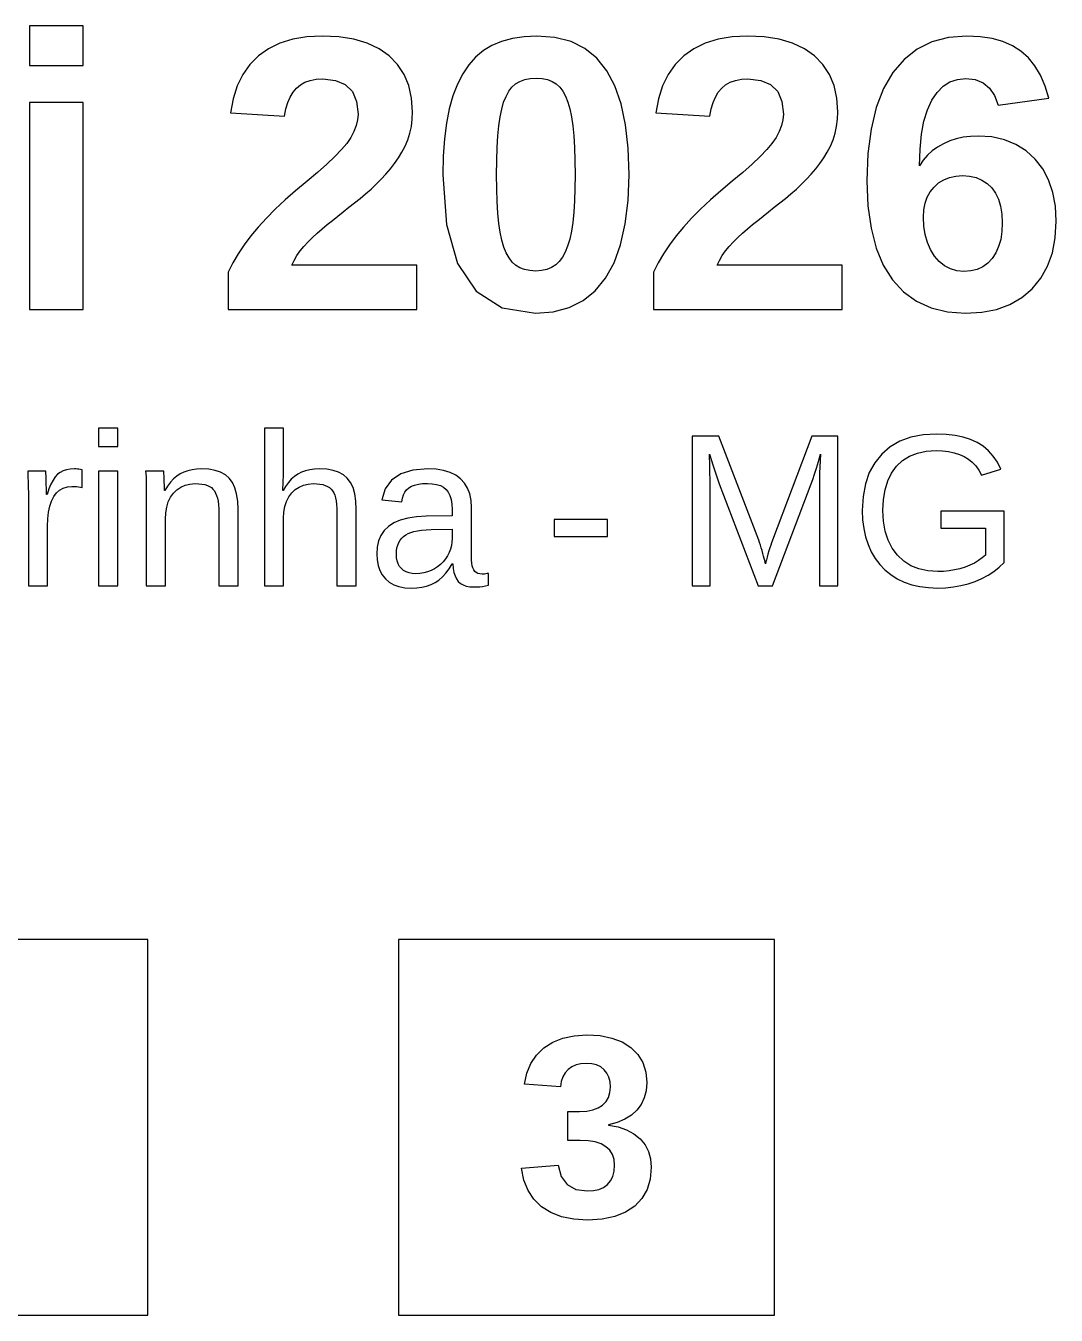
# Model space of a CAD drawing. Header units: metres. Extents: x 15.6 to 85, y 6 to 47.2.
# Drawn here: x 52.1 to 85, y 6 to 47.17 of the extents above; entities that cross this region are included whole.
import ezdxf

# ---------------------------------------------------------------- set-up
doc = ezdxf.new("R2010")
doc.units = ezdxf.units.M

msp = doc.modelspace()

# ---------------------------------------------------------------- linework, layer by layer
for p, q in [((53.9349, 47.1711), (52.2199, 47.1711)), ((52.2199, 47.1711), (52.2199, 45.9077)), ((53.9349, 45.9077), (53.9349, 47.1711)), ((60.2154, 46.6152), (59.8515, 46.4391)), ((60.6224, 46.7409), (60.2154, 46.6152)), ((61.0727, 46.8163), (60.6224, 46.7409)), ((61.5662, 46.8415), (61.0727, 46.8163)), ((62.097, 46.8161), (61.5662, 46.8415)), ((62.5759, 46.7399), (62.097, 46.8161)), ((63.0032, 46.613), (62.5759, 46.7399)), ((63.3786, 46.4352), (63.0032, 46.613)), ((66.9827, 46.5446), (66.7073, 46.3776)), ((67.2913, 46.6745), (66.9827, 46.5446)), ((67.6331, 46.7673), (67.2913, 46.6745)), ((68.0081, 46.8229), (67.6331, 46.7673)), ((68.4162, 46.8415), (68.0081, 46.8229)), ((68.9939, 46.7973), (68.4162, 46.8415)), ((69.506, 46.6647), (68.9939, 46.7973)), ((69.9528, 46.4438), (69.506, 46.6647)), ((73.7932, 46.6152), (73.4294, 46.4391)), ((74.2003, 46.7409), (73.7932, 46.6152)), ((74.6506, 46.8163), (74.2003, 46.7409)), ((75.1441, 46.8415), (74.6506, 46.8163)), ((75.6748, 46.8161), (75.1441, 46.8415)), ((76.1538, 46.7399), (75.6748, 46.8161)), ((76.581, 46.613), (76.1538, 46.7399)), ((76.9565, 46.4352), (76.581, 46.613)), ((81.03, 46.6554), (80.557, 46.4229)), ((81.5599, 46.795), (81.03, 46.6554)), ((82.1467, 46.8415), (81.5599, 46.795)), ((82.5652, 46.8222), (82.1467, 46.8415)), ((82.9469, 46.7643), (82.5652, 46.8222)), ((83.2917, 46.6679), (82.9469, 46.7643)), ((83.5997, 46.5329), (83.2917, 46.6679)), ((83.8708, 46.3593), (83.5997, 46.5329)), ((59.5309, 46.2128), (59.2558, 45.9387)), ((59.8515, 46.4391), (59.5309, 46.2128)), ((63.7023, 46.2067), (63.3786, 46.4352)), ((63.9704, 45.9323), (63.7023, 46.2067)), ((66.4615, 46.1716), (66.2415, 45.9245)), ((66.7073, 46.3776), (66.4615, 46.1716)), ((70.3341, 46.1345), (69.9528, 46.4438)), ((70.65, 45.7368), (70.3341, 46.1345)), ((73.1087, 46.2128), (72.8337, 45.9387)), ((73.4294, 46.4391), (73.1087, 46.2128)), ((77.2802, 46.2067), (76.9565, 46.4352)), ((77.5483, 45.9323), (77.2802, 46.2067)), ((80.557, 46.4229), (80.1409, 46.0973)), ((84.1087, 46.1452), (83.8708, 46.3593)), ((84.3171, 45.8887), (84.1087, 46.1452)), ((52.2199, 45.9077), (53.9349, 45.9077)), ((59.2558, 45.9387), (59.0289, 45.6191)), ((64.1789, 45.6169), (63.9704, 45.9323)), ((66.2415, 45.9245), (66.0475, 45.6364)), ((70.9048, 45.2505), (70.65, 45.7368)), ((72.8337, 45.9387), (72.6068, 45.6191)), ((77.7567, 45.6169), (77.5483, 45.9323)), ((80.1409, 46.0973), (79.7816, 45.6788)), ((84.4959, 45.5896), (84.3171, 45.8887)), ((59.0289, 45.6191), (58.8501, 45.2542)), ((60.8656, 45.2849), (61.0127, 45.3678)), ((61.0127, 45.3678), (61.1805, 45.427)), ((61.1805, 45.427), (61.3691, 45.4625)), ((61.3691, 45.4625), (61.5784, 45.4744)), ((61.5784, 45.4744), (61.9849, 45.4294)), ((61.9849, 45.4294), (62.301, 45.2947)), ((62.301, 45.2947), (62.5268, 45.0701)), ((64.3278, 45.2605), (64.1789, 45.6169)), ((65.8793, 45.3073), (65.737, 44.9373)), ((66.0475, 45.6364), (65.8793, 45.3073)), ((67.6198, 45.2089), (67.7361, 45.3132)), ((67.7361, 45.3132), (67.8727, 45.3944)), ((67.8727, 45.3944), (68.0295, 45.4524)), ((68.0295, 45.4524), (68.2066, 45.4872)), ((68.2066, 45.4872), (68.404, 45.4988)), ((68.404, 45.4988), (68.59, 45.4873)), ((68.59, 45.4873), (68.7575, 45.4529)), ((68.7575, 45.4529), (68.9064, 45.3955)), ((68.9064, 45.3955), (69.0368, 45.3152)), ((69.0368, 45.3152), (69.1486, 45.2119)), ((72.6068, 45.6191), (72.428, 45.2542)), ((74.4435, 45.2849), (74.5906, 45.3678)), ((74.5906, 45.3678), (74.7584, 45.427)), ((74.7584, 45.427), (74.947, 45.4625)), ((74.947, 45.4625), (75.1563, 45.4744)), ((75.1563, 45.4744), (75.5628, 45.4294)), ((75.5628, 45.4294), (75.8789, 45.2947)), ((75.8789, 45.2947), (76.1047, 45.0701)), ((77.9057, 45.2605), (77.7567, 45.6169)), ((79.7816, 45.6788), (79.484, 45.1682)), ((81.389, 45.2383), (81.6057, 45.3763)), ((81.6057, 45.3763), (81.846, 45.459)), ((81.846, 45.459), (82.11, 45.4866)), ((82.11, 45.4866), (82.4093, 45.4527)), ((82.4093, 45.4527), (82.6627, 45.3509)), ((82.6627, 45.3509), (82.8702, 45.1812)), ((84.6451, 45.2481), (84.4959, 45.5896)), ((58.8501, 45.2542), (58.7194, 44.8438)), ((60.465, 44.7166), (60.5401, 44.8942)), ((60.5401, 44.8942), (60.6315, 45.0481)), ((60.6315, 45.0481), (60.7393, 45.1784)), ((60.7393, 45.1784), (60.8656, 45.2849)), ((62.5268, 45.0701), (62.6623, 44.7556)), ((64.4171, 44.8631), (64.3278, 45.2605)), ((65.737, 44.9373), (65.6205, 44.524)), ((67.3561, 44.7292), (67.4318, 44.9184)), ((67.4318, 44.9184), (67.5197, 45.0783)), ((67.5197, 45.0783), (67.6198, 45.2089)), ((69.1486, 45.2119), (69.2455, 45.0823)), ((69.2455, 45.0823), (69.3312, 44.9229)), ((69.3312, 44.9229), (69.4056, 44.7337)), ((71.103, 44.6754), (70.9048, 45.2505)), ((72.428, 45.2542), (72.2972, 44.8438)), ((74.0429, 44.7166), (74.118, 44.8942)), ((74.118, 44.8942), (74.2094, 45.0481)), ((74.2094, 45.0481), (74.3172, 45.1784)), ((74.3172, 45.1784), (74.4435, 45.2849)), ((76.1047, 45.0701), (76.2402, 44.7556)), ((77.995, 44.8631), (77.9057, 45.2605)), ((79.484, 45.1682), (79.2524, 44.5665)), ((81.0267, 44.7969), (81.196, 45.0452)), ((81.196, 45.0452), (81.389, 45.2383)), ((82.8702, 45.1812), (83.0318, 44.9437)), ((83.0318, 44.9437), (83.1476, 44.6383)), ((84.7649, 44.8641), (84.6451, 45.2481)), ((53.9349, 44.7176), (52.2199, 44.7176)), ((52.2199, 44.7176), (52.2199, 38.114)), ((53.9349, 38.114), (53.9349, 44.7176)), ((58.7194, 44.8438), (58.6367, 44.388)), ((60.3639, 44.2903), (60.4063, 44.5153)), ((60.4063, 44.5153), (60.465, 44.7166)), ((62.6623, 44.7556), (62.7075, 44.3513)), ((64.4469, 44.4246), (64.4171, 44.8631)), ((65.6205, 44.524), (65.5299, 44.0652)), ((67.2413, 44.2629), (67.2926, 44.5107)), ((67.2926, 44.5107), (67.3561, 44.7292)), ((69.4056, 44.7337), (69.4688, 44.5147)), ((69.4688, 44.5147), (69.5208, 44.2659)), ((71.2446, 44.0113), (71.103, 44.6754)), ((72.2972, 44.8438), (72.2146, 44.388)), ((73.9418, 44.2903), (73.9841, 44.5153)), ((73.9841, 44.5153), (74.0429, 44.7166)), ((76.2402, 44.7556), (76.2854, 44.3513)), ((78.0248, 44.4246), (77.995, 44.8631)), ((79.2524, 44.5665), (79.087, 43.8739)), ((80.7748, 44.131), (80.885, 44.4925)), ((80.885, 44.4925), (81.0267, 44.7969)), ((83.1476, 44.6383), (84.7649, 44.8641)), ((58.6367, 44.388), (60.3639, 44.2903)), ((62.693, 44.1675), (62.6494, 43.9822)), ((62.7075, 44.3513), (62.693, 44.1675)), ((64.4088, 43.9598), (64.4374, 44.1876)), ((64.4374, 44.1876), (64.4469, 44.4246)), ((65.5299, 44.0652), (65.4652, 43.5611)), ((67.2007, 43.9791), (67.2413, 44.2629)), ((69.5208, 44.2659), (69.5626, 43.981)), ((72.2146, 44.388), (73.9418, 44.2903)), ((76.2708, 44.1675), (76.2273, 43.9822)), ((76.2854, 44.3513), (76.2708, 44.1675)), ((77.9867, 43.9598), (78.0153, 44.1876)), ((78.0153, 44.1876), (78.0248, 44.4246)), ((80.696, 43.7123), (80.7748, 44.131)), ((62.5768, 43.7955), (62.4751, 43.6073)), ((62.6494, 43.9822), (62.5768, 43.7955)), ((64.2946, 43.5321), (64.3612, 43.7413)), ((64.3612, 43.7413), (64.4088, 43.9598)), ((67.1465, 43.2833), (67.1691, 43.6526)), ((67.1691, 43.6526), (67.2007, 43.9791)), ((69.5626, 43.981), (69.5951, 43.6537)), ((69.5951, 43.6537), (69.6183, 43.2838)), ((71.3296, 43.2585), (71.2446, 44.0113)), ((76.1546, 43.7955), (76.0529, 43.6073)), ((76.2273, 43.9822), (76.1546, 43.7955)), ((77.8724, 43.5321), (77.9391, 43.7413)), ((77.9391, 43.7413), (77.9867, 43.9598)), ((79.087, 43.8739), (78.9878, 43.0901)), ((80.6488, 43.2365), (80.696, 43.7123)), ((82.5006, 43.6495), (82.2592, 43.6398)), ((82.9428, 43.6202), (82.5006, 43.6495)), ((62.3443, 43.4176), (62.1775, 43.2169)), ((62.4751, 43.6073), (62.3443, 43.4176)), ((64.1083, 43.1399), (64.2089, 43.3322)), ((64.2089, 43.3322), (64.2946, 43.5321)), ((65.4652, 43.5611), (65.4264, 43.0116)), ((67.1329, 42.8714), (67.1465, 43.2833)), ((69.6183, 43.2838), (69.6322, 42.8715)), ((71.3579, 42.4167), (71.3296, 43.2585)), ((75.9222, 43.4176), (75.7554, 43.2169)), ((76.0529, 43.6073), (75.9222, 43.4176)), ((77.6862, 43.1399), (77.7867, 43.3322)), ((77.7867, 43.3322), (77.8724, 43.5321)), ((80.6331, 42.7035), (80.6488, 43.2365)), ((81.2092, 43.2992), (81.0396, 43.1759)), ((81.396, 43.4054), (81.2092, 43.2992)), ((81.5964, 43.4933), (81.396, 43.4054)), ((81.8071, 43.5616), (81.5964, 43.4933)), ((82.028, 43.6105), (81.8071, 43.5616)), ((82.2592, 43.6398), (82.028, 43.6105)), ((83.3463, 43.5323), (82.9428, 43.6202)), ((83.7113, 43.3859), (83.3463, 43.5323)), ((84.0377, 43.1808), (83.7113, 43.3859)), ((61.9675, 42.9958), (61.7142, 42.7541)), ((62.1775, 43.2169), (61.9675, 42.9958)), ((63.875, 42.7737), (63.997, 42.9538)), ((63.997, 42.9538), (64.1083, 43.1399)), ((65.4264, 43.0116), (65.4135, 42.4167)), ((67.1284, 42.4167), (67.1329, 42.8714)), ((69.6322, 42.8715), (69.6368, 42.4167)), ((75.5453, 42.9958), (75.292, 42.7541)), ((75.7554, 43.2169), (75.5453, 42.9958)), ((77.4528, 42.7737), (77.5749, 42.9538)), ((77.5749, 42.9538), (77.6862, 43.1399)), ((78.9878, 43.0901), (78.9547, 42.2153)), ((80.7515, 42.8781), (80.6331, 42.7035)), ((80.887, 43.0356), (80.7515, 42.8781)), ((81.0396, 43.1759), (80.887, 43.0356)), ((84.3255, 42.9171), (84.0377, 43.1808)), ((84.5672, 42.6032), (84.3255, 42.9171)), ((61.4177, 42.4919), (61.078, 42.2092)), ((61.7142, 42.7541), (61.4177, 42.4919)), ((63.4464, 42.2692), (63.5986, 42.4319)), ((63.5986, 42.4319), (63.7421, 42.5998)), ((63.7421, 42.5998), (63.875, 42.7737)), ((65.4135, 42.4167), (65.5316, 40.8238)), ((67.1332, 41.9662), (67.1284, 42.4167)), ((69.6368, 42.4167), (69.6321, 41.9792)), ((71.328, 41.5874), (71.3579, 42.4167)), ((74.9955, 42.4919), (74.6558, 42.2092)), ((75.292, 42.7541), (74.9955, 42.4919)), ((77.0242, 42.2692), (77.1765, 42.4319)), ((77.1765, 42.4319), (77.32, 42.5998)), ((77.32, 42.5998), (77.4528, 42.7737)), ((84.7551, 42.2473), (84.5672, 42.6032)), ((61.078, 42.2092), (60.7148, 41.9065)), ((63.1221, 41.9563), (63.2875, 42.1107)), ((63.2875, 42.1107), (63.4464, 42.2692)), ((74.6558, 42.2092), (74.2927, 41.9065)), ((76.7, 41.9563), (76.8654, 42.1107)), ((76.8654, 42.1107), (77.0242, 42.2692)), ((78.9547, 42.2153), (78.9873, 41.4191)), ((80.9739, 41.8684), (81.0969, 42.0231)), ((81.0969, 42.0231), (81.2427, 42.1538)), ((81.2427, 42.1538), (81.4065, 42.2555)), ((81.4065, 42.2555), (81.5883, 42.3281)), ((81.5883, 42.3281), (81.7883, 42.3717)), ((81.7883, 42.3717), (82.0063, 42.3862)), ((82.0063, 42.3862), (82.2329, 42.3707)), ((82.2329, 42.3707), (82.4393, 42.3242)), ((82.4393, 42.3242), (82.6255, 42.2467)), ((82.6255, 42.2467), (82.7914, 42.1382)), ((82.7914, 42.1382), (82.937, 41.9987)), ((82.937, 41.9987), (83.0589, 41.8298)), ((84.8894, 41.8494), (84.7551, 42.2473)), ((60.3773, 41.6086), (60.0655, 41.3157)), ((60.7148, 41.9065), (60.3773, 41.6086)), ((62.5908, 41.5166), (62.7716, 41.6599)), ((62.7716, 41.6599), (62.9501, 41.806)), ((62.9501, 41.806), (63.1221, 41.9563)), ((67.1475, 41.5569), (67.1332, 41.9662)), ((69.6321, 41.9792), (69.6178, 41.5798)), ((71.2383, 40.8426), (71.328, 41.5874)), ((73.9552, 41.6086), (73.6433, 41.3157)), ((74.2927, 41.9065), (73.9552, 41.6086)), ((76.1687, 41.5166), (76.3494, 41.6599)), ((76.3494, 41.6599), (76.528, 41.806)), ((76.528, 41.806), (76.7, 41.9563)), ((80.8099, 41.5027), (80.8782, 41.6949)), ((80.8782, 41.6949), (80.9739, 41.8684)), ((83.0589, 41.8298), (83.1538, 41.6335)), ((83.1538, 41.6335), (83.2215, 41.4095)), ((84.9699, 41.4095), (84.8894, 41.8494)), ((60.0655, 41.3157), (59.7792, 41.0276)), ((62.0616, 41.0954), (62.2358, 41.2344)), ((62.2358, 41.2344), (62.4122, 41.3748)), ((62.4122, 41.3748), (62.5908, 41.5166)), ((67.1713, 41.1889), (67.1475, 41.5569)), ((67.2046, 40.8621), (67.1713, 41.1889)), ((69.594, 41.2185), (69.5606, 40.8953)), ((69.6178, 41.5798), (69.594, 41.2185)), ((73.6433, 41.3157), (73.3571, 41.0276)), ((75.6395, 41.0954), (75.8137, 41.2344)), ((75.8137, 41.2344), (75.9901, 41.3748)), ((75.9901, 41.3748), (76.1687, 41.5166)), ((78.9873, 41.4191), (79.0851, 40.7051)), ((80.7552, 41.0618), (80.7688, 41.2916)), ((80.7688, 41.2916), (80.8099, 41.5027)), ((83.2215, 41.4095), (83.2622, 41.1579)), ((84.9968, 40.9276), (84.9699, 41.4095)), ((59.7792, 41.0276), (59.5186, 40.7444)), ((61.5601, 40.6836), (61.7218, 40.8211)), ((61.7218, 40.8211), (61.8897, 40.958)), ((61.8897, 40.958), (62.0616, 41.0954)), ((65.5316, 40.8238), (65.8861, 39.5849)), ((67.2474, 40.5766), (67.2046, 40.8621)), ((69.5606, 40.8953), (69.5178, 40.6101)), ((71.0887, 40.1822), (71.2383, 40.8426)), ((73.3571, 41.0276), (73.0965, 40.7444)), ((75.138, 40.6836), (75.2997, 40.8211)), ((75.2997, 40.8211), (75.4675, 40.958)), ((75.4675, 40.958), (75.6395, 41.0954)), ((80.7695, 40.7719), (80.7552, 41.0618)), ((80.8123, 40.5028), (80.7695, 40.7719)), ((83.2622, 41.1579), (83.2757, 40.8787)), ((83.2757, 40.8787), (83.2628, 40.6008)), ((84.966, 40.402), (84.9968, 40.9276)), ((59.2822, 40.4622), (59.0685, 40.1771)), ((59.5186, 40.7444), (59.2822, 40.4622)), ((61.1115, 40.2684), (61.255, 40.4073)), ((61.255, 40.4073), (61.4045, 40.5457)), ((61.4045, 40.5457), (61.5601, 40.6836)), ((67.3007, 40.3267), (67.2474, 40.5766)), ((69.4643, 40.3586), (69.3991, 40.1361)), ((69.5178, 40.6101), (69.4643, 40.3586)), ((72.86, 40.4622), (72.6463, 40.1771)), ((73.0965, 40.7444), (72.86, 40.4622)), ((74.6894, 40.2684), (74.8328, 40.4073)), ((74.8328, 40.4073), (74.9824, 40.5457)), ((74.9824, 40.5457), (75.138, 40.6836)), ((79.0851, 40.7051), (79.248, 40.0734)), ((80.8837, 40.2544), (80.8123, 40.5028)), ((83.224, 40.348), (83.1593, 40.1203)), ((83.2628, 40.6008), (83.224, 40.348)), ((84.8737, 39.9237), (84.966, 40.402)), ((59.0685, 40.1771), (58.8774, 39.889)), ((60.7552, 39.8334), (60.8596, 39.9823)), ((60.8596, 39.9823), (60.9784, 40.1273)), ((60.9784, 40.1273), (61.1115, 40.2684)), ((67.3651, 40.1069), (67.3007, 40.3267)), ((67.4408, 39.9171), (67.3651, 40.1069)), ((69.3222, 39.9426), (69.2336, 39.7782)), ((69.3991, 40.1361), (69.3222, 39.9426)), ((70.8794, 39.6063), (71.0887, 40.1822)), ((72.6463, 40.1771), (72.4553, 39.889)), ((74.3331, 39.8334), (74.4375, 39.9823)), ((74.4375, 39.9823), (74.5562, 40.1273)), ((74.5562, 40.1273), (74.6894, 40.2684)), ((79.248, 40.0734), (79.4762, 39.524)), ((80.9837, 40.0267), (80.8837, 40.2544)), ((81.1122, 39.8199), (80.9837, 40.0267)), ((83.1593, 40.1203), (83.0687, 39.9178)), ((58.7091, 39.598), (58.5635, 39.3041)), ((58.8774, 39.889), (58.7091, 39.598)), ((60.5897, 39.5238), (60.6653, 39.6806)), ((60.6653, 39.6806), (60.7552, 39.8334)), ((65.8861, 39.5849), (66.4769, 38.6999)), ((67.5277, 39.7573), (67.4408, 39.9171)), ((67.6259, 39.6275), (67.5277, 39.7573)), ((67.739, 39.5243), (67.6259, 39.6275)), ((67.871, 39.444), (67.739, 39.5243)), ((69.0182, 39.5341), (68.8853, 39.4495)), ((69.1333, 39.6428), (69.0182, 39.5341)), ((69.2336, 39.7782), (69.1333, 39.6428)), ((70.6103, 39.1149), (70.8794, 39.6063)), ((72.287, 39.598), (72.1414, 39.3041)), ((72.4553, 39.889), (72.287, 39.598)), ((74.1676, 39.5238), (74.2431, 39.6806)), ((74.2431, 39.6806), (74.3331, 39.8334)), ((81.2639, 39.643), (81.1122, 39.8199)), ((81.4335, 39.5054), (81.2639, 39.643)), ((82.8126, 39.5922), (82.6525, 39.4768)), ((82.9523, 39.7405), (82.8126, 39.5922)), ((83.0687, 39.9178), (82.9523, 39.7405)), ((84.72, 39.4928), (84.8737, 39.9237)), ((58.5635, 39.3041), (58.5635, 38.114)), ((64.5812, 39.5238), (60.5897, 39.5238)), ((64.5812, 38.114), (64.5812, 39.5238)), ((68.0217, 39.3866), (67.871, 39.444)), ((68.1913, 39.3522), (68.0217, 39.3866)), ((68.3796, 39.3407), (68.1913, 39.3522)), ((68.566, 39.3528), (68.3796, 39.3407)), ((68.7346, 39.389), (68.566, 39.3528)), ((68.8853, 39.4495), (68.7346, 39.389)), ((70.2813, 38.7106), (70.6103, 39.1149)), ((72.1414, 39.3041), (72.1414, 38.114)), ((78.1591, 39.5238), (74.1676, 39.5238)), ((78.1591, 38.114), (78.1591, 39.5238)), ((79.4762, 39.524), (79.7695, 39.0569)), ((81.6208, 39.4072), (81.4335, 39.5054)), ((81.826, 39.3482), (81.6208, 39.4072)), ((82.049, 39.3285), (81.826, 39.3482)), ((82.2707, 39.345), (82.049, 39.3285)), ((82.4718, 39.3945), (82.2707, 39.345)), ((82.6525, 39.4768), (82.4718, 39.3945)), ((84.5047, 39.1093), (84.72, 39.4928)), ((69.8925, 38.3962), (70.2813, 38.7106)), ((79.7695, 39.0569), (80.1236, 38.6735)), ((83.8968, 38.4919), (84.2278, 38.7731)), ((84.2278, 38.7731), (84.5047, 39.1093)), ((66.4769, 38.6999), (67.304, 38.1689)), ((69.444, 38.1716), (69.8925, 38.3962)), ((80.1236, 38.6735), (80.5341, 38.3753)), ((80.5341, 38.3753), (81.001, 38.1624)), ((83.5189, 38.2732), (83.8968, 38.4919)), ((52.2199, 38.114), (53.9349, 38.114)), ((58.5635, 38.114), (64.5812, 38.114)), ((67.304, 38.1689), (68.3674, 37.992)), ((68.3674, 37.992), (68.9356, 38.0369)), ((68.9356, 38.0369), (69.444, 38.1716)), ((72.1414, 38.114), (78.1591, 38.114)), ((81.001, 38.1624), (81.5243, 38.0346)), ((81.5243, 38.0346), (82.1039, 37.992)), ((82.1039, 37.992), (82.6225, 38.0232)), ((82.6225, 38.0232), (83.0941, 38.1169)), ((83.0941, 38.1169), (83.5189, 38.2732)), ((55.0336, 34.3182), (54.4232, 34.3182)), ((54.4232, 34.3182), (54.4232, 33.735)), ((55.0336, 33.735), (55.0336, 34.3182)), ((60.3289, 34.3182), (59.7185, 34.3182)), ((59.7185, 34.3182), (59.7185, 29.2865)), ((60.3289, 33.0094), (60.3289, 34.3182)), ((74.2277, 34.0639), (73.3767, 34.0639)), ((73.3767, 34.0639), (73.3767, 29.2865)), ((75.4992, 30.7512), (74.2277, 34.0639)), ((77.1911, 34.0639), (75.9434, 30.7512)), ((78.0218, 34.0639), (77.1911, 34.0639)), ((78.0218, 29.2865), (78.0218, 34.0639)), ((80.0093, 33.9056), (79.6991, 33.7271)), ((80.3599, 34.0331), (80.0093, 33.9056)), ((80.7509, 34.1096), (80.3599, 34.0331)), ((81.1823, 34.1351), (80.7509, 34.1096)), ((81.4877, 34.1244), (81.1823, 34.1351)), ((81.7693, 34.0922), (81.4877, 34.1244)), ((82.027, 34.0387), (81.7693, 34.0922)), ((82.2608, 33.9637), (82.027, 34.0387)), ((82.4707, 33.8672), (82.2608, 33.9637)), ((82.6597, 33.7472), (82.4707, 33.8672)), ((54.4232, 33.735), (55.0336, 33.735)), ((73.9395, 33.1145), (73.9293, 33.4909)), ((73.9293, 33.4909), (74.0412, 33.1179)), ((77.404, 33.2587), (77.4691, 33.4909)), ((77.4691, 33.4909), (77.4581, 33.294)), ((79.4293, 33.4976), (79.2048, 33.2216)), ((79.6991, 33.7271), (79.4293, 33.4976)), ((80.0912, 33.286), (80.3129, 33.4261)), ((80.3129, 33.4261), (80.5659, 33.5261)), ((80.5659, 33.5261), (80.85, 33.5861)), ((80.85, 33.5861), (81.1653, 33.6061)), ((81.1653, 33.6061), (81.3713, 33.5987)), ((81.3713, 33.5987), (81.5633, 33.5763)), ((81.5633, 33.5763), (81.7413, 33.539)), ((81.7413, 33.539), (81.9053, 33.4868)), ((81.9053, 33.4868), (82.0554, 33.4196)), ((82.0554, 33.4196), (82.1923, 33.3362)), ((82.8304, 33.6014), (82.6597, 33.7472)), ((82.983, 33.4298), (82.8304, 33.6014)), ((83.1174, 33.2325), (82.983, 33.4298)), ((52.7379, 32.9551), (52.1615, 32.9551)), ((52.1615, 32.9551), (52.1688, 32.7712)), ((52.7477, 32.7255), (52.7379, 32.9551)), ((53.2911, 32.9607), (53.1964, 32.9123)), ((53.3983, 32.9953), (53.2911, 32.9607)), ((53.5179, 33.016), (53.3983, 32.9953)), ((53.65, 33.0229), (53.5179, 33.016)), ((53.6989, 33.0216), (53.65, 33.0229)), ((53.7482, 33.0175), (53.6989, 33.0216)), ((53.7977, 33.0107), (53.7482, 33.0175)), ((53.8475, 33.0013), (53.7977, 33.0107)), ((53.8975, 32.989), (53.8475, 33.0013)), ((53.8975, 32.4296), (53.8975, 32.989)), ((55.0336, 32.9551), (54.4232, 32.9551)), ((54.4232, 32.9551), (54.4232, 29.2865)), ((55.0336, 29.2865), (55.0336, 32.9551)), ((56.503, 32.9551), (55.9266, 32.9551)), ((55.9266, 32.9551), (55.9339, 32.8783)), ((56.5043, 32.9461), (56.503, 32.9551)), ((56.5057, 32.9324), (56.5043, 32.9461)), ((57.2693, 32.9662), (57.1427, 32.922)), ((57.4066, 32.9977), (57.2693, 32.9662)), ((57.5547, 33.0166), (57.4066, 32.9977)), ((57.7134, 33.0229), (57.5547, 33.0166)), ((57.9419, 33.0109), (57.7134, 33.0229)), ((58.1444, 32.9749), (57.9419, 33.0109)), ((58.3211, 32.9149), (58.1444, 32.9749)), ((60.3284, 32.9261), (60.3289, 33.0094)), ((61.0295, 32.9625), (60.9013, 32.9155)), ((61.1696, 32.9961), (61.0295, 32.9625)), ((61.3214, 33.0162), (61.1696, 32.9961)), ((61.485, 33.0229), (61.3214, 33.0162)), ((61.7112, 33.0111), (61.485, 33.0229)), ((61.9123, 32.9755), (61.7112, 33.0111)), ((62.0882, 32.9161), (61.9123, 32.9755)), ((64.4581, 32.9833), (64.071, 32.8645)), ((64.9379, 33.0229), (64.4581, 32.9833)), ((65.2009, 33.0103), (64.9379, 33.0229)), ((65.4365, 32.9722), (65.2009, 33.0103)), ((65.6447, 32.9088), (65.4365, 32.9722)), ((73.9531, 32.4737), (73.9395, 33.1145)), ((74.0412, 33.1179), (74.2311, 32.5415)), ((77.282, 32.8578), (77.3416, 33.0477)), ((77.3416, 33.0477), (77.404, 33.2587)), ((77.4496, 33.0938), (77.4435, 32.8903)), ((77.4581, 33.294), (77.4496, 33.0938)), ((79.2048, 33.2216), (79.0301, 32.9036)), ((79.7432, 32.8896), (79.9006, 33.106)), ((79.9006, 33.106), (80.0912, 33.286)), ((82.1923, 33.3362), (82.3169, 33.2352)), ((82.3169, 33.2352), (82.4291, 33.1165)), ((82.4291, 33.1165), (82.529, 32.9802)), ((82.529, 32.9802), (82.6165, 32.8263)), ((82.6165, 32.8263), (83.2336, 33.0094)), ((83.2336, 33.0094), (83.1174, 33.2325)), ((52.1688, 32.7712), (52.1745, 32.5938)), ((52.1745, 32.5938), (52.1786, 32.4229)), ((52.7553, 32.5358), (52.7477, 32.7255)), ((52.7607, 32.3859), (52.7553, 32.5358)), ((52.9023, 32.5351), (52.8387, 32.3824)), ((52.9694, 32.664), (52.9023, 32.5351)), ((53.0401, 32.769), (52.9694, 32.664)), ((53.1142, 32.85), (53.0401, 32.769)), ((53.1964, 32.9123), (53.1142, 32.85)), ((55.9339, 32.8783), (55.9396, 32.7615)), ((55.9396, 32.7615), (55.9436, 32.6048)), ((55.9436, 32.6048), (55.9461, 32.4083)), ((56.507, 32.914), (56.5057, 32.9324)), ((56.5084, 32.8911), (56.507, 32.914)), ((56.5097, 32.8636), (56.5084, 32.8911)), ((56.5127, 32.8004), (56.5097, 32.8636)), ((56.5163, 32.7301), (56.5127, 32.8004)), ((56.5182, 32.6923), (56.5163, 32.7301)), ((56.5203, 32.6469), (56.5182, 32.6923)), ((56.5226, 32.5877), (56.5203, 32.6469)), ((56.5249, 32.5148), (56.5226, 32.5877)), ((56.719, 32.5962), (56.627, 32.4709)), ((56.8163, 32.7036), (56.719, 32.5962)), ((56.9189, 32.7934), (56.8163, 32.7036)), ((57.0268, 32.8653), (56.9189, 32.7934)), ((57.1427, 32.922), (57.0268, 32.8653)), ((57.1838, 32.5034), (57.3377, 32.5396)), ((57.3377, 32.5396), (57.5066, 32.5516)), ((57.5066, 32.5516), (57.6214, 32.5481)), ((57.6214, 32.5481), (57.7246, 32.5375)), ((57.7246, 32.5375), (57.8162, 32.5199)), ((58.4718, 32.8309), (58.3211, 32.9149)), ((58.5966, 32.7229), (58.4718, 32.8309)), ((58.6973, 32.5872), (58.5966, 32.7229)), ((58.7757, 32.4202), (58.6973, 32.5872)), ((60.3125, 32.5015), (60.317, 32.5822)), ((60.317, 32.5822), (60.3212, 32.6698)), ((60.3212, 32.6698), (60.3246, 32.7563)), ((60.3246, 32.7563), (60.327, 32.8418)), ((60.327, 32.8418), (60.3284, 32.9261)), ((60.482, 32.5848), (60.3938, 32.464)), ((60.5766, 32.6902), (60.482, 32.5848)), ((60.6775, 32.7803), (60.5766, 32.6902)), ((60.7849, 32.8551), (60.6775, 32.7803)), ((60.9013, 32.9155), (60.7849, 32.8551)), ((60.9611, 32.5039), (61.1128, 32.5397)), ((61.1128, 32.5397), (61.2782, 32.5516)), ((61.2782, 32.5516), (61.3885, 32.5481)), ((61.3885, 32.5481), (61.4887, 32.5375)), ((61.4887, 32.5375), (61.5789, 32.5199)), ((62.2391, 32.8331), (62.0882, 32.9161)), ((62.3649, 32.7262), (62.2391, 32.8331)), ((62.4668, 32.5915), (62.3649, 32.7262)), ((62.5461, 32.4246), (62.4668, 32.5915)), ((63.7767, 32.6665), (63.5752, 32.3893)), ((64.071, 32.8645), (63.7767, 32.6665)), ((64.5126, 32.5084), (64.632, 32.5362)), ((64.632, 32.5362), (64.7692, 32.5529)), ((64.7692, 32.5529), (64.9244, 32.5584)), ((64.9244, 32.5584), (65.0785, 32.5507)), ((65.0785, 32.5507), (65.2152, 32.5275)), ((65.2152, 32.5275), (65.3345, 32.4888)), ((65.8255, 32.82), (65.6447, 32.9088)), ((65.9788, 32.7059), (65.8255, 32.82)), ((66.1046, 32.5678), (65.9788, 32.7059)), ((66.2023, 32.407), (66.1046, 32.5678)), ((74.2311, 32.5415), (75.4822, 29.2865)), ((75.9366, 29.2865), (77.1708, 32.5415)), ((77.1708, 32.5415), (77.225, 32.6891)), ((77.225, 32.6891), (77.282, 32.8578)), ((77.4398, 32.6836), (77.4386, 32.4737)), ((77.4435, 32.8903), (77.4398, 32.6836)), ((78.9053, 32.5435), (78.8304, 32.1414)), ((79.0301, 32.9036), (78.9053, 32.5435)), ((79.5332, 32.3588), (79.6207, 32.6405)), ((79.6207, 32.6405), (79.7432, 32.8896)), ((52.1786, 32.4229), (52.181, 32.2586)), ((52.181, 32.2586), (52.1818, 32.1007)), ((52.7639, 32.276), (52.7607, 32.3859)), ((52.765, 32.2058), (52.7639, 32.276)), ((52.7786, 32.2058), (52.765, 32.2058)), ((52.8387, 32.3824), (52.7786, 32.2058)), ((52.9202, 31.9941), (52.9922, 32.1363)), ((52.9922, 32.1363), (53.0794, 32.2541)), ((53.0794, 32.2541), (53.181, 32.3457)), ((53.181, 32.3457), (53.297, 32.4111)), ((53.297, 32.4111), (53.4273, 32.4504)), ((53.4273, 32.4504), (53.572, 32.4635)), ((53.572, 32.4635), (53.6501, 32.4621)), ((53.6501, 32.4621), (53.7217, 32.4581)), ((53.7217, 32.4581), (53.7868, 32.4513)), ((53.7868, 32.4513), (53.8454, 32.4418)), ((53.8454, 32.4418), (53.8975, 32.4296)), ((55.9461, 32.4083), (55.9469, 32.1719)), ((55.9469, 32.1719), (55.9469, 29.2865)), ((56.5274, 32.4282), (56.5249, 32.5148)), ((56.5301, 32.3279), (56.5274, 32.4282)), ((56.5403, 32.3279), (56.5301, 32.3279)), ((56.627, 32.4709), (56.5403, 32.3279)), ((56.6488, 31.9711), (56.72, 32.1198)), ((56.72, 32.1198), (56.8115, 32.2499)), ((56.8115, 32.2499), (56.9207, 32.3585)), ((56.9207, 32.3585), (57.0448, 32.443)), ((57.0448, 32.443), (57.1838, 32.5034)), ((57.8162, 32.5199), (57.8961, 32.4952)), ((57.8961, 32.4952), (57.9643, 32.4635)), ((57.9643, 32.4635), (58.0233, 32.4238)), ((58.0233, 32.4238), (58.0755, 32.3751)), ((58.0755, 32.3751), (58.1209, 32.3174)), ((58.1209, 32.3174), (58.1596, 32.2508)), ((58.1596, 32.2508), (58.1915, 32.1753)), ((58.1915, 32.1753), (58.2171, 32.0888)), ((58.8316, 32.2218), (58.7757, 32.4202)), ((58.8652, 31.9922), (58.8316, 32.2218)), ((60.3017, 32.3279), (60.3034, 32.3489)), ((60.3119, 32.3279), (60.3017, 32.3279)), ((60.3034, 32.3489), (60.3058, 32.3849)), ((60.3058, 32.3849), (60.3088, 32.4357)), ((60.3088, 32.4357), (60.3125, 32.5015)), ((60.3938, 32.464), (60.3119, 32.3279)), ((60.4222, 31.9815), (60.4948, 32.1256)), ((60.4948, 32.1256), (60.5882, 32.2532)), ((60.5882, 32.2532), (60.6988, 32.3607)), ((60.6988, 32.3607), (60.8231, 32.4442)), ((60.8231, 32.4442), (60.9611, 32.5039)), ((61.5789, 32.5199), (61.659, 32.4952)), ((61.659, 32.4952), (61.7292, 32.4635)), ((61.7292, 32.4635), (61.7906, 32.4242)), ((61.7906, 32.4242), (61.8447, 32.377)), ((61.8447, 32.377), (61.8915, 32.3217)), ((61.8915, 32.3217), (61.931, 32.2584)), ((61.931, 32.2584), (61.9631, 32.1871)), ((61.9631, 32.1871), (61.9887, 32.1039)), ((62.6027, 32.2256), (62.5461, 32.4246)), ((62.6367, 31.9944), (62.6027, 32.2256)), ((63.5752, 32.3893), (63.4664, 32.0329)), ((64.1247, 32.0907), (64.1575, 32.1928)), ((64.1575, 32.1928), (64.2023, 32.2816)), ((64.2023, 32.2816), (64.259, 32.3571)), ((64.259, 32.3571), (64.3276, 32.4194)), ((64.3276, 32.4194), (64.4112, 32.4695)), ((64.4112, 32.4695), (64.5126, 32.5084)), ((65.3345, 32.4888), (65.4365, 32.4347)), ((65.4365, 32.4347), (65.5211, 32.3651)), ((65.5211, 32.3651), (65.5895, 32.2777)), ((65.5895, 32.2777), (65.6427, 32.1699)), ((65.6427, 32.1699), (65.6806, 32.0417)), ((66.2722, 32.2236), (66.2023, 32.407)), ((66.3141, 32.0175), (66.2722, 32.2236)), ((73.9531, 29.2865), (73.9531, 32.4737)), ((77.4386, 32.4737), (77.4386, 29.2865)), ((78.8304, 32.1414), (78.8055, 31.6972)), ((79.4807, 32.0444), (79.5332, 32.3588)), ((52.1818, 32.1007), (52.1818, 29.2865)), ((52.8242, 31.6418), (52.8642, 31.8293)), ((52.8642, 31.8293), (52.9202, 31.9941)), ((56.5674, 31.6173), (56.5979, 31.8036)), ((56.5979, 31.8036), (56.6488, 31.9711)), ((58.2171, 32.0888), (58.237, 31.9892)), ((58.237, 31.9892), (58.2513, 31.8766)), ((58.2513, 31.8766), (58.2598, 31.7511)), ((58.2598, 31.7511), (58.2627, 31.6124)), ((58.8764, 31.7311), (58.8652, 31.9922)), ((58.8764, 29.2865), (58.8764, 31.7311)), ((60.3392, 31.6435), (60.3703, 31.8208)), ((60.3703, 31.8208), (60.4222, 31.9815)), ((61.9887, 32.1039), (62.0087, 32.0049)), ((62.0087, 32.0049), (62.0229, 31.8899)), ((62.0229, 31.8899), (62.0314, 31.7591)), ((62.0314, 31.7591), (62.0343, 31.6124)), ((62.648, 31.7311), (62.6367, 31.9944)), ((62.648, 29.2865), (62.648, 31.7311)), ((63.4664, 32.0329), (64.1038, 31.9752)), ((64.1038, 31.9752), (64.1247, 32.0907)), ((65.6806, 32.0417), (65.7034, 31.8932)), ((65.7034, 31.8932), (65.711, 31.7243)), ((65.711, 31.7243), (65.711, 31.5243)), ((66.3281, 31.7888), (66.3141, 32.0175)), ((66.3281, 30.2087), (66.3281, 31.7888)), ((79.4632, 31.6972), (79.4807, 32.0444)), ((52.7922, 31.1988), (52.8002, 31.4316)), ((52.8002, 31.4316), (52.8242, 31.6418)), ((56.5572, 31.4124), (56.5674, 31.6173)), ((56.5572, 29.2865), (56.5572, 31.4124)), ((58.2627, 31.6124), (58.2627, 29.2865)), ((60.3289, 31.4497), (60.3392, 31.6435)), ((60.3289, 29.2865), (60.3289, 31.4497)), ((62.0343, 31.6124), (62.0343, 29.2865)), ((63.8466, 31.2959), (63.6783, 31.1852)), ((64.0516, 31.3838), (63.8466, 31.2959)), ((64.2933, 31.4489), (64.0516, 31.3838)), ((64.5718, 31.4912), (64.2933, 31.4489)), ((64.8871, 31.5107), (64.5718, 31.4912)), ((65.711, 31.5243), (64.8871, 31.5107)), ((70.6684, 31.4022), (68.973, 31.4022)), ((68.973, 31.4022), (68.973, 30.8597)), ((70.6684, 30.8597), (70.6684, 31.4022)), ((78.8055, 31.6972), (78.817, 31.4014)), ((78.817, 31.4014), (78.8513, 31.1214)), ((79.4818, 31.3504), (79.4632, 31.6972)), ((79.5376, 31.034), (79.4818, 31.3504)), ((83.3387, 31.6769), (81.3145, 31.6769)), ((81.3145, 31.6769), (81.3145, 31.1344)), ((83.3387, 30.029), (83.3387, 31.6769)), ((52.7922, 29.2865), (52.7922, 31.1988)), ((63.4386, 30.8988), (63.3636, 30.7238)), ((63.5435, 31.0526), (63.4386, 30.8988)), ((63.6783, 31.1852), (63.5435, 31.0526)), ((64.1611, 30.866), (64.2292, 30.9162)), ((64.2292, 30.9162), (64.3056, 30.9593)), ((64.3056, 30.9593), (64.3903, 30.9953)), ((64.3903, 30.9953), (64.4875, 31.0249)), ((64.4875, 31.0249), (64.6014, 31.0485)), ((64.6014, 31.0485), (64.7319, 31.0662)), ((64.7319, 31.0662), (64.8792, 31.0778)), ((64.8792, 31.0778), (65.0431, 31.0835)), ((65.0431, 31.0835), (65.711, 31.0971)), ((65.711, 31.0971), (65.711, 30.7953)), ((78.8513, 31.1214), (78.9086, 30.8573)), ((79.6305, 30.7482), (79.5376, 31.034)), ((81.3145, 31.1344), (82.742, 31.1344)), ((82.742, 31.1344), (82.742, 30.2731)), ((63.3187, 30.5277), (63.3037, 30.3104)), ((63.3636, 30.7238), (63.3187, 30.5277)), ((63.9357, 30.4059), (63.9499, 30.5032)), ((63.9499, 30.5032), (63.9736, 30.592)), ((63.9736, 30.592), (64.0069, 30.6724)), ((64.0069, 30.6724), (64.0496, 30.7444)), ((64.0496, 30.7444), (64.1012, 30.8087)), ((64.1012, 30.8087), (64.1611, 30.866)), ((65.6869, 30.5726), (65.6567, 30.4631)), ((65.705, 30.6834), (65.6869, 30.5726)), ((65.711, 30.7953), (65.705, 30.6834)), ((68.973, 30.8597), (70.6684, 30.8597)), ((75.5261, 30.6701), (75.4992, 30.7512)), ((75.5526, 30.5866), (75.5261, 30.6701)), ((75.5787, 30.5008), (75.5526, 30.5866)), ((75.6044, 30.4127), (75.5787, 30.5008)), ((75.8587, 30.506), (75.8264, 30.4037)), ((75.8866, 30.5919), (75.8587, 30.506)), ((75.91, 30.6615), (75.8866, 30.5919)), ((75.9289, 30.7146), (75.91, 30.6615)), ((75.9434, 30.7512), (75.9289, 30.7146)), ((78.9086, 30.8573), (78.9888, 30.609)), ((78.9888, 30.609), (79.092, 30.3766)), ((79.7605, 30.4929), (79.6305, 30.7482)), ((79.9277, 30.2681), (79.7605, 30.4929)), ((63.3037, 30.3104), (63.3148, 30.1157)), ((63.3148, 30.1157), (63.3482, 29.9383)), ((63.9309, 30.3003), (63.9357, 30.4059)), ((63.9374, 30.1864), (63.9309, 30.3003)), ((63.9567, 30.0833), (63.9374, 30.1864)), ((63.9889, 29.991), (63.9567, 30.0833)), ((65.4954, 30.1458), (65.4218, 30.053)), ((65.5601, 30.2477), (65.4954, 30.1458)), ((65.6145, 30.3548), (65.5601, 30.2477)), ((65.6567, 30.4631), (65.6145, 30.3548)), ((66.3309, 30.1056), (66.3281, 30.2087)), ((66.3395, 30.0132), (66.3309, 30.1056)), ((75.6297, 30.3223), (75.6044, 30.4127)), ((75.6531, 30.2358), (75.6297, 30.3223)), ((75.6731, 30.1596), (75.6531, 30.2358)), ((75.6897, 30.0934), (75.6731, 30.1596)), ((75.7029, 30.0375), (75.6897, 30.0934)), ((75.744, 30.1228), (75.726, 30.0516)), ((75.7667, 30.2052), (75.744, 30.1228)), ((75.7942, 30.2988), (75.7667, 30.2052)), ((75.8264, 30.4037), (75.7942, 30.2988)), ((79.092, 30.3766), (79.2168, 30.1626)), ((79.2168, 30.1626), (79.3622, 29.9697)), ((80.1278, 30.0795), (79.9277, 30.2681)), ((80.3563, 29.9328), (80.1278, 30.0795)), ((82.5166, 30.0941), (82.3854, 30.0168)), ((82.6355, 30.1796), (82.5166, 30.0941)), ((82.742, 30.2731), (82.6355, 30.1796)), ((63.3482, 29.9383), (63.4038, 29.7783)), ((63.4038, 29.7783), (63.4816, 29.6356)), ((64.034, 29.9097), (63.9889, 29.991)), ((64.092, 29.8391), (64.034, 29.9097)), ((64.1619, 29.7805), (64.092, 29.8391)), ((64.2428, 29.735), (64.1619, 29.7805)), ((64.3347, 29.7024), (64.2428, 29.735)), ((64.4376, 29.6829), (64.3347, 29.7024)), ((64.5514, 29.6764), (64.4376, 29.6829)), ((64.6827, 29.6825), (64.5514, 29.6764)), ((64.808, 29.7008), (64.6827, 29.6825)), ((64.9274, 29.7313), (64.808, 29.7008)), ((65.0407, 29.774), (64.9274, 29.7313)), ((65.1481, 29.829), (65.0407, 29.774)), ((65.2482, 29.8946), (65.1481, 29.829)), ((65.3394, 29.9692), (65.2482, 29.8946)), ((65.4218, 30.053), (65.3394, 29.9692)), ((65.4028, 29.5723), (65.5117, 29.6913)), ((65.5117, 29.6913), (65.6144, 29.83)), ((65.6144, 29.83), (65.711, 29.9883)), ((65.711, 29.9883), (65.7313, 29.9883)), ((65.7313, 29.9883), (65.7448, 29.8445)), ((65.7448, 29.8445), (65.769, 29.7168)), ((65.769, 29.7168), (65.804, 29.6053)), ((66.3537, 29.9314), (66.3395, 30.0132)), ((66.3737, 29.8604), (66.3537, 29.9314)), ((66.3993, 29.8001), (66.3737, 29.8604)), ((66.4329, 29.7507), (66.3993, 29.8001)), ((66.4769, 29.7123), (66.4329, 29.7507)), ((66.5312, 29.6848), (66.4769, 29.7123)), ((66.5957, 29.6683), (66.5312, 29.6848)), ((66.6706, 29.6628), (66.5957, 29.6683)), ((66.7068, 29.6638), (66.6706, 29.6628)), ((66.7449, 29.6666), (66.7068, 29.6638)), ((66.7849, 29.6714), (66.7449, 29.6666)), ((66.8268, 29.678), (66.7849, 29.6714)), ((66.8706, 29.6866), (66.8268, 29.678)), ((66.8706, 29.3068), (66.8706, 29.6866)), ((75.7128, 29.9917), (75.7029, 30.0375)), ((75.726, 30.0516), (75.7128, 29.9917)), ((79.3622, 29.9697), (79.528, 29.7978)), ((79.528, 29.7978), (79.7142, 29.6469)), ((79.7142, 29.6469), (79.921, 29.517)), ((80.6134, 29.8281), (80.3563, 29.9328)), ((80.8989, 29.7652), (80.6134, 29.8281)), ((81.2128, 29.7442), (80.8989, 29.7652)), ((81.3975, 29.7499), (81.2128, 29.7442)), ((81.5771, 29.767), (81.3975, 29.7499)), ((81.7517, 29.7955), (81.5771, 29.767)), ((81.9213, 29.8354), (81.7517, 29.7955)), ((82.0859, 29.8866), (81.9213, 29.8354)), ((82.2418, 29.9477), (82.0859, 29.8866)), ((82.3854, 30.0168), (82.2418, 29.9477)), ((82.8214, 29.6281), (83.0075, 29.7477)), ((83.0075, 29.7477), (83.18, 29.8814)), ((83.18, 29.8814), (83.3387, 30.029)), ((52.1818, 29.2865), (52.7922, 29.2865)), ((54.4232, 29.2865), (55.0336, 29.2865)), ((55.9469, 29.2865), (56.5572, 29.2865)), ((58.2627, 29.2865), (58.8764, 29.2865)), ((59.7185, 29.2865), (60.3289, 29.2865)), ((62.0343, 29.2865), (62.648, 29.2865)), ((63.4816, 29.6356), (63.5817, 29.5103)), ((63.5817, 29.5103), (63.7039, 29.4053)), ((63.7039, 29.4053), (63.8481, 29.3237)), ((63.8481, 29.3237), (64.0142, 29.2654)), ((64.0142, 29.2654), (64.2023, 29.2304)), ((64.5847, 29.2257), (64.7463, 29.2466)), ((64.7463, 29.2466), (64.8972, 29.2816)), ((64.8972, 29.2816), (65.0374, 29.3304)), ((65.0374, 29.3304), (65.1668, 29.3933)), ((65.1668, 29.3933), (65.2879, 29.473)), ((65.2879, 29.473), (65.4028, 29.5723)), ((65.804, 29.6053), (65.8496, 29.5099)), ((65.8496, 29.5099), (65.9059, 29.4306)), ((65.9059, 29.4306), (65.9751, 29.3665)), ((65.9751, 29.3665), (66.0589, 29.3167)), ((66.0589, 29.3167), (66.1576, 29.2811)), ((66.1576, 29.2811), (66.2711, 29.2597)), ((66.2711, 29.2597), (66.3993, 29.2526)), ((66.3993, 29.2526), (66.4952, 29.2548)), ((66.4952, 29.2548), (66.5903, 29.2613)), ((66.5903, 29.2613), (66.6845, 29.2721)), ((66.6845, 29.2721), (66.778, 29.2873)), ((66.778, 29.2873), (66.8706, 29.3068)), ((73.3767, 29.2865), (73.9531, 29.2865)), ((75.4822, 29.2865), (75.9366, 29.2865)), ((77.4386, 29.2865), (78.0218, 29.2865)), ((79.921, 29.517), (80.1463, 29.4096)), ((80.1463, 29.4096), (80.3881, 29.3261)), ((80.3881, 29.3261), (80.6465, 29.2664)), ((80.6465, 29.2664), (80.9214, 29.2306)), ((81.4668, 29.2272), (81.7133, 29.2526)), ((81.7133, 29.2526), (81.9523, 29.295)), ((81.9523, 29.295), (82.1839, 29.3543)), ((82.1839, 29.3543), (82.408, 29.4306)), ((82.408, 29.4306), (82.6215, 29.5223)), ((82.6215, 29.5223), (82.8214, 29.6281)), ((64.2023, 29.2304), (64.4124, 29.2187)), ((64.4124, 29.2187), (64.5847, 29.2257)), ((80.9214, 29.2306), (81.2128, 29.2187)), ((81.2128, 29.2187), (81.4668, 29.2272)), ((56, 18), (44, 18)), ((56, 6), (56, 18)), ((76, 18), (64, 18)), ((64, 18), (64, 6)), ((76, 6), (76, 18)), ((68.9228, 14.7161), (69.2455, 14.847)), ((69.2455, 14.847), (69.6084, 14.9256)), ((69.6084, 14.9256), (70.0114, 14.9518)), ((70.0114, 14.9518), (70.4365, 14.9265)), ((70.4365, 14.9265), (70.8125, 14.8506)), ((70.8125, 14.8506), (71.1394, 14.7241)), ((68.4051, 14.3031), (68.6403, 14.5327)), ((68.6403, 14.5327), (68.9228, 14.7161)), ((71.1394, 14.7241), (71.4172, 14.5469)), ((71.4172, 14.5469), (71.6388, 14.3251)), ((68.0979, 13.7233), (68.2243, 14.0333)), ((68.2243, 14.0333), (68.4051, 14.3031)), ((69.8226, 14.0282), (69.6712, 13.9916)), ((69.9911, 14.0404), (69.8226, 14.0282)), ((70.169, 14.0278), (69.9911, 14.0404)), ((70.3242, 13.9901), (70.169, 14.0278)), ((71.6388, 14.3251), (71.7971, 14.0643)), ((71.7971, 14.0643), (71.8921, 13.7646)), ((68.0259, 13.3732), (68.0979, 13.7233)), ((69.2481, 13.6091), (69.1971, 13.4606)), ((69.3222, 13.7373), (69.2481, 13.6091)), ((69.4194, 13.8451), (69.3222, 13.7373)), ((69.5368, 13.9306), (69.4194, 13.8451)), ((69.6712, 13.9916), (69.5368, 13.9306)), ((70.4569, 13.9271), (70.3242, 13.9901)), ((70.5668, 13.839), (70.4569, 13.9271)), ((70.6532, 13.7287), (70.5668, 13.839)), ((70.7149, 13.5994), (70.6532, 13.7287)), ((70.7519, 13.4511), (70.7149, 13.5994)), ((71.8921, 13.7646), (71.9238, 13.426)), ((69.1692, 13.2917), (68.0259, 13.3732)), ((69.1971, 13.4606), (69.1692, 13.2917)), ((70.7487, 13.1073), (70.7642, 13.2836)), ((70.7642, 13.2836), (70.7519, 13.4511)), ((71.9238, 13.426), (71.904, 13.1694)), ((70.516, 12.7079), (70.6246, 12.8194)), ((70.6246, 12.8194), (70.7021, 12.9525)), ((70.7021, 12.9525), (70.7487, 13.1073)), ((71.8449, 12.9368), (71.7464, 12.728)), ((71.904, 13.1694), (71.8449, 12.9368)), ((69.4011, 11.5829), (69.4011, 12.5065)), ((69.4011, 12.5065), (69.7755, 12.5065)), ((69.7755, 12.5065), (70.0063, 12.5191)), ((70.0063, 12.5191), (70.2067, 12.5569)), ((70.2067, 12.5569), (70.3766, 12.6198)), ((70.3766, 12.6198), (70.516, 12.7079)), ((71.4333, 12.3847), (71.2234, 12.2552)), ((71.6084, 12.5431), (71.4333, 12.3847)), ((71.7464, 12.728), (71.6084, 12.5431)), ((70.9787, 12.1548), (70.6991, 12.0833)), ((70.6991, 12.0833), (70.6991, 12.0671)), ((70.6991, 12.0671), (71.0097, 12.011)), ((71.2234, 12.2552), (70.9787, 12.1548)), ((71.0097, 12.011), (71.2824, 11.9201)), ((69.7999, 11.5829), (69.4011, 11.5829)), ((70.0557, 11.5702), (69.7999, 11.5829)), ((70.278, 11.532), (70.0557, 11.5702)), ((70.4666, 11.4684), (70.278, 11.532)), ((71.2824, 11.9201), (71.5172, 11.7943)), ((71.5172, 11.7943), (71.7142, 11.6337)), ((71.7142, 11.6337), (71.8699, 11.4434)), ((70.6217, 11.3794), (70.4666, 11.4684)), ((70.7428, 11.2665), (70.6217, 11.3794)), ((70.8293, 11.1313), (70.7428, 11.2665)), ((70.8811, 10.9736), (70.8293, 11.1313)), ((71.8699, 11.4434), (71.9812, 11.2284)), ((71.9812, 11.2284), (72.048, 10.9887)), ((67.9283, 10.6918), (69.0919, 10.7936)), ((69.0919, 10.7936), (69.1919, 10.4322)), ((70.8984, 10.7936), (70.8811, 10.9736)), ((70.8842, 10.5975), (70.8984, 10.7936)), ((72.0702, 10.7244), (72.0372, 10.3445)), ((72.048, 10.9887), (72.0702, 10.7244)), ((68.0033, 10.3146), (67.9283, 10.6918)), ((68.1348, 9.9843), (68.0033, 10.3146)), ((69.1919, 10.4322), (69.3818, 10.1741)), ((70.7702, 10.2862), (70.8414, 10.4284)), ((70.8414, 10.4284), (70.8842, 10.5975)), ((72.0372, 10.3445), (71.938, 10.0103)), ((68.3227, 9.7012), (68.1348, 9.9843)), ((69.3818, 10.1741), (69.6618, 10.0192)), ((69.6618, 10.0192), (70.0318, 9.9676)), ((70.0318, 9.9676), (70.2258, 9.9803)), ((70.2258, 9.9803), (70.3969, 10.0185)), ((70.3969, 10.0185), (70.5452, 10.082)), ((70.5452, 10.082), (70.6705, 10.171)), ((70.6705, 10.171), (70.7702, 10.2862)), ((71.938, 10.0103), (71.7727, 9.7219)), ((68.5671, 9.4651), (68.3227, 9.7012)), ((71.5413, 9.4793), (71.2488, 9.2871)), ((71.7727, 9.7219), (71.5413, 9.4793)), ((68.8633, 9.279), (68.5671, 9.4651)), ((69.2069, 9.1462), (68.8633, 9.279)), ((69.5977, 9.0665), (69.2069, 9.1462)), ((70.0359, 9.0399), (69.5977, 9.0665)), ((70.4961, 9.0674), (70.0359, 9.0399)), ((70.9005, 9.1497), (70.4961, 9.0674)), ((71.2488, 9.2871), (70.9005, 9.1497)), ((44, 6), (56, 6)), ((64, 6), (76, 6))]:
    msp.add_line(p, q)

doc.saveas('drawing.dxf')
